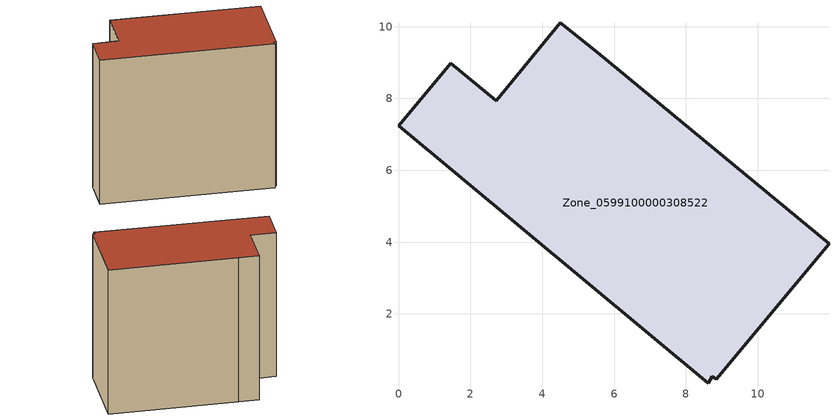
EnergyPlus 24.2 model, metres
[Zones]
Zone_0599100000308522
 floor ground (C_G): 2.73,7.94 4.51,10.11 5.54,9.29 11.98,3.96 8.85,0.18 8.73,0.27 8.62,0.07 0,7.24 1.45,8.98 z0
 wall outside (C_F): 4.51,10.11 2.73,7.94 1.45,8.98 0,7.24 8.62,0.07 8.73,0.27 8.85,0.18 11.98,3.96 5.54,9.29 4.51,10.11 z0:10.21
 roof outside (C_R): 8.62,0.07 8.73,0.27 8.85,0.18 11.98,3.96 5.54,9.29 4.51,10.11 2.73,7.94 1.45,8.98 0,7.24 z10.21
[BUILDING]
Pand.0599100000308522: North Axis=0; Terrain=City; Loads Convergence Tolerance Value=0.04; Temperature Convergence Tolerance Value=0.4; Solar Distribution=FullExterior; Maximum Number of Warmup Days=25; Minimum Number of Warmup Days=1
[Site:Location]
Rotterdam.The.Hague.AP_ZH_NLD Design_Conditions: Latitude=51.96; Longitude=4.45; Time Zone=1; Elevation=-4.5
[SITE:GROUNDTEMPERATURE:BUILDINGSURFACE]
18, 18, 18, 18, 18, 18, 18, 18, 18, 18, 18, 18
[MATERIAL] Thermal Absorptance=0.9; Solar Absorptance=0.7; Visible Absorptance=0.7
Name | Roughness | Thickness | Conductivity | Density | Specific Heat
G.TI.1946 | MediumSmooth | 0.15 | 1 | 540 | 1210
F.TI.1946 | Rough | 0.3 | 0.857143 | 1920 | 840
R.TI.1946 | MediumRough | 0.2 | 0.1 | 1500 | 1000
[CONSTRUCTION]
C_G: G.TI.1946
C_F: F.TI.1946
C_R: R.TI.1946
[ZONE]
Zone_0599100000308522: Type=1; Multiplier=1; Ceiling Height=Autocalculate; Volume=Autocalculate; Floor Area=autocalculate; Part of Total Floor Area=Yes
[ZONEINFILTRATION:DESIGNFLOWRATE]
Infil_Zone_0599100000308522: Zone or ZoneList or Space or SpaceList=Zone_0599100000308522; Schedule=AlwaysOn; Design Flow Rate Calculation Method=Flow/Area; Flow Rate per Floor Area=0.003; Constant Term Coefficient=1; Temperature Term Coefficient=0; Velocity Term Coefficient=0; Velocity Squared Term Coefficient=0
[HVACTEMPLATE:ZONE:IDEALLOADSAIRSYSTEM]
Zone_0599100000308522: Maximum Heating Supply Air Temperature=50; Minimum Cooling Supply Air Temperature=13; Maximum Heating Supply Air Humidity Ratio=0.0156; Minimum Cooling Supply Air Humidity Ratio=0.0077; Heating Limit=NoLimit; Cooling Limit=NoLimit; Dehumidification Control Type=ConstantSensibleHeatRatio; Cooling Sensible Heat Ratio=0.7; Dehumidification Setpoint=60; Humidification Control Type=None; Humidification Setpoint=30; Outdoor Air Method=None; Outdoor Air Flow Rate per Person=0.00944; Outdoor Air Flow Rate per Zone Floor Area=0; Outdoor Air Flow Rate per Zone=0; Demand Controlled Ventilation Type=None; Outdoor Air Economizer Type=NoEconomizer; Heat Recovery Type=None; Sensible Heat Recovery Effectiveness=0.7; Latent Heat Recovery Effectiveness=0.65
[ZONECONTROL:THERMOSTAT]
ThermostatControl_Zone_0599100000308522: Zone or ZoneList=Zone_0599100000308522; Control Type Schedule=DualSetpointControlType; Control 1=Thermostat_Zone_0599100000308522; Temperature Difference Between Cutout And Setpoint=0
[THERMOSTATSETPOINT:DUALSETPOINT]
Thermostat_Zone_0599100000308522: Heating Setpoint Temperature Schedule=HeatingSetpoint_Zone_0599100000308522; Cooling Setpoint Temperature Schedule=CoolingSetpoint_Zone_0599100000308522
[SCHEDULE:COMPACT]
HeatingSetpoint_Zone_0599100000308522: Through: 12/31, For: AllDays, Until: 24:00, 21
CoolingSetpoint_Zone_0599100000308522: Through: 12/31, For: AllDays, Until: 24:00, 24
DualSetpointControlType: Through: 12/31, For: AllDays, Until: 24:00, 4
AlwaysOn: Through: 12/31, For: AllDays, Until: 24:00, 1
